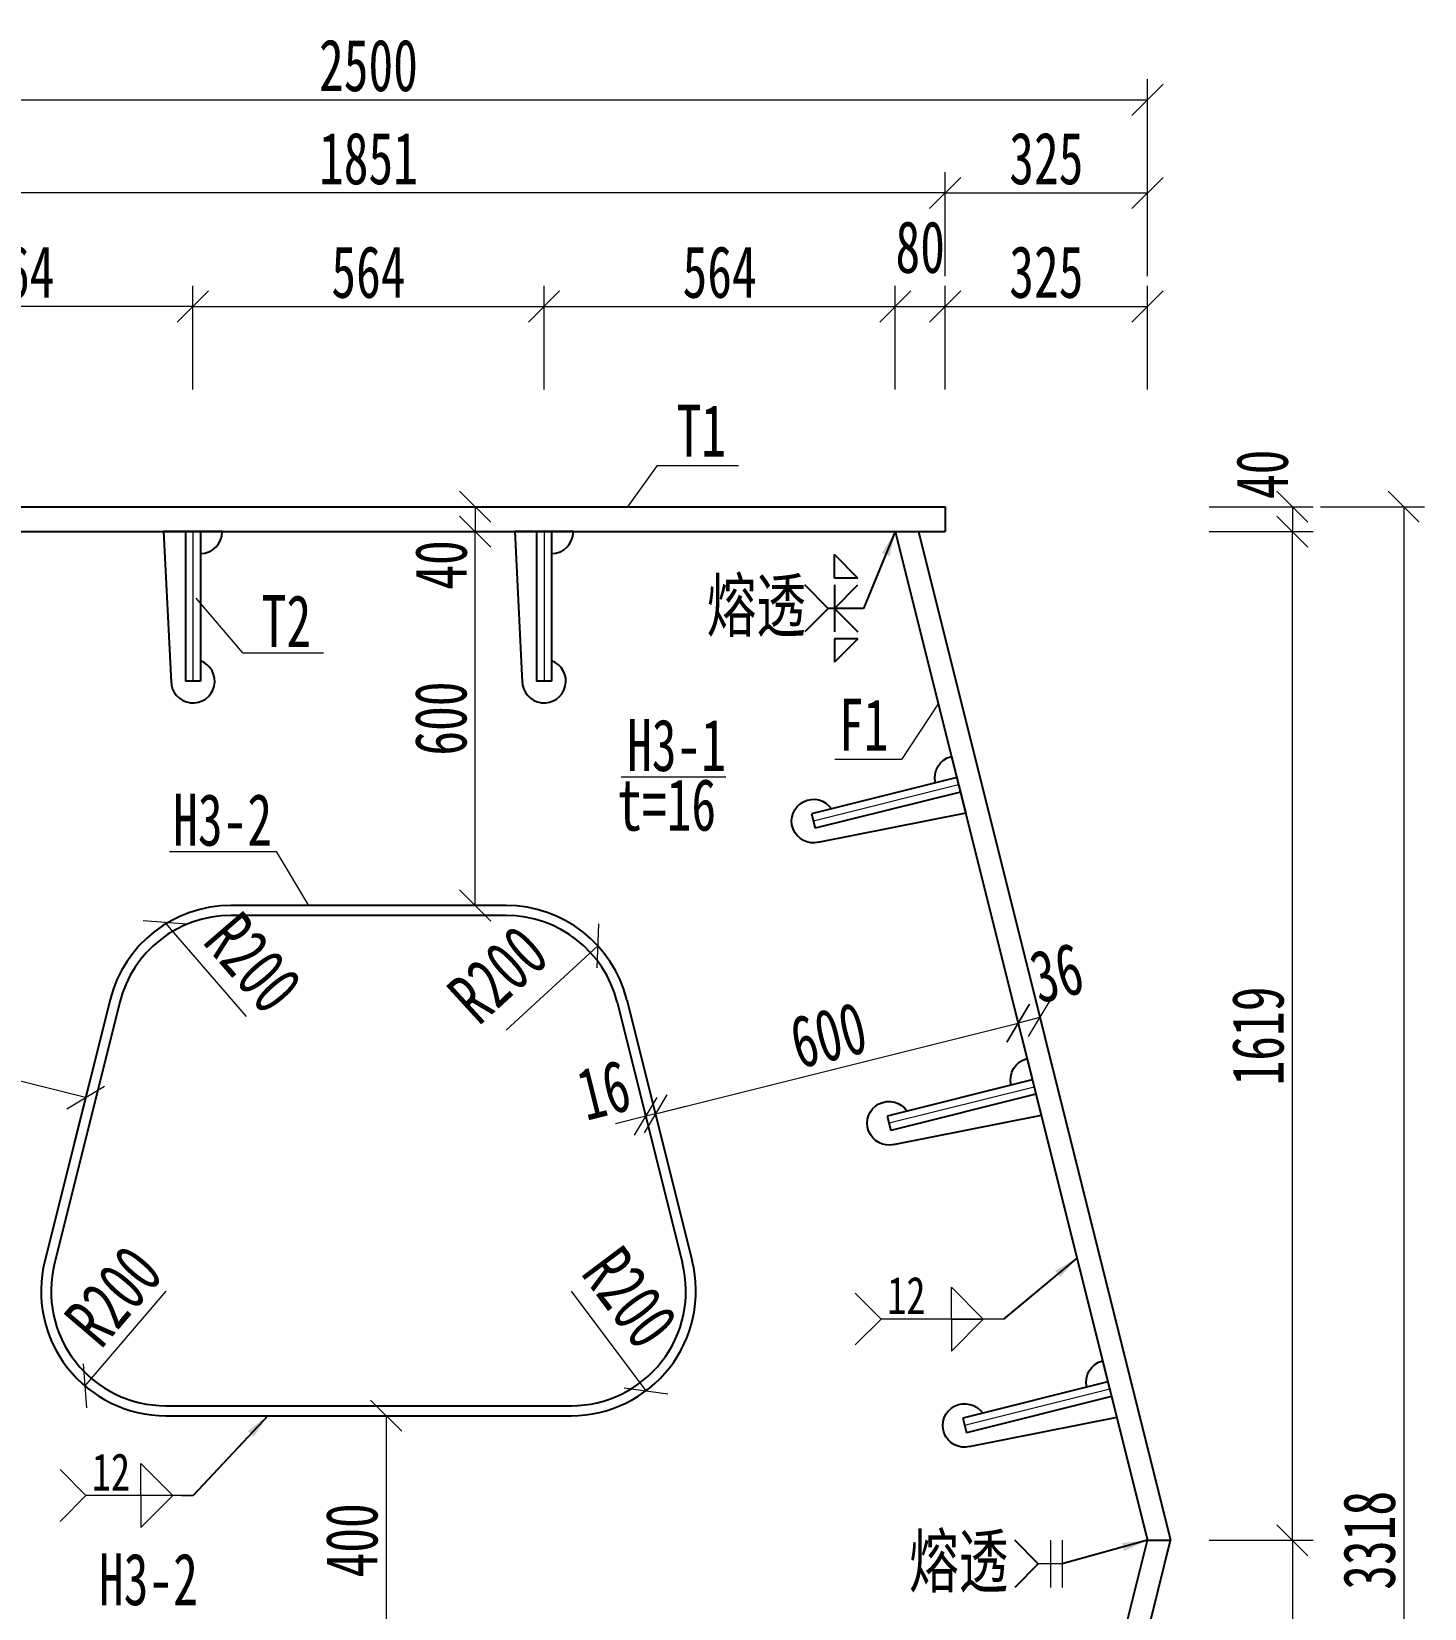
# Model space of a CAD drawing. Header units: millimetres. Extents: x -411717 to -116098, y 0 to 693159.
# Drawn here: x -173341 to -171106, y 311997 to 314528 of the extents above; entities that cross this region are included whole.
import ezdxf
from ezdxf.enums import TextEntityAlignment as Align

# ---------------------------------------------------------------- set-up
doc = ezdxf.new("R2010")
doc.units = ezdxf.units.MM
doc.header["$LTSCALE"] = 2
doc.header["$PDMODE"] = 3
doc.header["$PDSIZE"] = -10
doc.layers.get('Defpoints').update_dxf_attribs({"color": 8, "lineweight": 9})
for name, color, linetype, lineweight in [('标注', 4, 'Continuous', 13), ('横隔板', 6, 'Continuous', 25), ('细实线', 4, 'Continuous', 15), ('钢板粗线', 1, 'Continuous', 25)]:
    doc.layers.add(name, color=color, linetype=linetype, lineweight=lineweight)
doc.layers.add('焊缝', color=7, linetype='Continuous')
doc.styles.add('111', font='仿宋_GB2312.ttf', dxfattribs={"width": 0.7})
doc.styles.add('SMEDI', font='仿宋_GB2312.ttf', dxfattribs={"width": 0.75})
doc.styles.get("Standard").update_dxf_attribs({"font": '仿宋_GB2312.ttf'})
doc.dimstyles.new('200', dxfattribs={"dimscale": 0, "dimtxt": 2.5, "dimasz": 1.5, "dimexe": 1, "dimexo": 1, "dimgap": 0.4, "dimtad": 1, "dimdec": 0, "dimdsep": 46, "dimtxsty": '111', "dimblk": 'OBLIQUE', "dimcen": 0, "dimclrd": 256, "dimclre": 256, "dimclrt": 256, "dimadec": 1, "dimazin": 2, "dimtfac": 1, "dimtdec": 0, "dimtmove": 2, "dimatfit": 3, "dimfxl": 4, "dimfxlon": 1, "dimtolj": 1, "dimlwd": -1, "dimlwe": -1, "dimarcsym": 0})
doc.dimstyles.new('MSteel_1.0_1.0', dxfattribs={"dimtxt": 3, "dimasz": 1.2, "dimexe": 1, "dimexo": 1, "dimgap": 1, "dimtad": 3, "dimtoh": 1, "dimdec": 0, "dimzin": 0, "dimdsep": 46, "dimtxsty": 'Standard', "dimblk": 'ARCHTICK', "dimcen": 0.09, "dimclrd": 3, "dimclre": 3, "dimadec": 0, "dimazin": 0, "dimtfac": 1, "dimtdec": 4, "dimtofl": 0, "dimtmove": 0, "dimatfit": 3, "dimfxl": 1, "dimtolj": 1, "dimtzin": 0, "dimarcsym": 0})

# ---------------------------------------------------------------- blocks, each defined once
blk = doc.blocks.new('_Oblique')
at = {"color": 0, "linetype": 'ByBlock', "lineweight": -2}
blk.add_line((-0.5, -0.5), (0.5, 0.5), dxfattribs=at)
blk = doc.blocks.new('*D1280')
at = {"layer": 'Defpoints', "color": 0, "transparency": 16777216}
for p in [(-172376.7, 312870), (-172361.2, 312873.9), (-172355.9, 312786.7)]:
    blk.add_point(p, dxfattribs=at)
at = {"layer": '细实线', "transparency": 16777216}
for p, q in [((-172368, 312835.2), (-172347.8, 312754.4)), ((-172352.5, 312839.1), (-172332.3, 312758.3)), ((-172340.4, 312790.6), (-172291.9, 312802.7)), ((-172355.9, 312786.7), (-172404.4, 312774.6)), ((-172340.4, 312790.6), (-172355.9, 312786.7))]:
    blk.add_line(p, q, dxfattribs=at)
at = {"layer": '细实线', "transparency": 16777216, "xscale": 50, "yscale": 50, "zscale": 50}
for p, rotation in [((-172340.4, 312790.6), 194.0362434680781), ((-172355.9, 312786.7), 14.03624346807813)]:
    blk.add_blockref('_Oblique', p, dxfattribs=dict(at, rotation=rotation))
at = {"layer": '细实线', "transparency": 16777216, "insert": (-172423.2, 312828.6), "char_height": 83.33, "attachment_point": 5, "rotation": 14.0362, "style": '111'}
blk.add_mtext('\\A1;16', dxfattribs=at)
blk = doc.blocks.new('*D1308')
at = {"layer": 'Defpoints', "color": 0, "transparency": 16777216}
for p in [(-172800.8, 312306), (-172800.8, 311906), (-172772.3, 311906)]:
    blk.add_point(p, dxfattribs=at)
at = {"layer": '细实线', "transparency": 16777216}
for p, q in [((-172772.3, 312306), (-172738.9, 312306)), ((-172772.3, 312306), (-172772.3, 311906)), ((-172772.3, 311906), (-172738.9, 311906))]:
    blk.add_line(p, q, dxfattribs=at)
at = {"layer": '细实线', "transparency": 16777216, "xscale": 49.99999999999995, "yscale": 49.99999999999995, "zscale": 49.99999999999995}
for p, rotation in [((-172772.3, 312306), 90), ((-172772.3, 311906), 270)]:
    blk.add_blockref('_Oblique', p, dxfattribs=dict(at, rotation=rotation))
at = {"layer": '细实线', "transparency": 16777216, "insert": (-172827.3, 312106), "char_height": 83.33, "attachment_point": 5, "rotation": 90, "style": '111'}
blk.add_mtext('\\A1;400', dxfattribs=at)
blk = doc.blocks.new('*D1283')
at = {"layer": 'Defpoints', "color": 0, "transparency": 16777216}
for p in [(-171758.3, 312936.1), (-171733, 312835), (-172315.1, 312689.5)]:
    blk.add_point(p, dxfattribs=at)
at = {"layer": '细实线', "transparency": 16777216}
for p, q in [((-171741.1, 312867.3), (-171766.4, 312968.5)), ((-172340.4, 312790.6), (-171758.3, 312936.1)), ((-172323.2, 312721.8), (-172348.5, 312822.9))]:
    blk.add_line(p, q, dxfattribs=at)
at = {"layer": '细实线', "transparency": 16777216, "xscale": 49.99999999999995, "yscale": 49.99999999999995, "zscale": 49.99999999999995}
for p, rotation in [((-171758.3, 312936.1), 14.03624346792379), ((-172340.4, 312790.6), 194.0362434679238)]:
    blk.add_blockref('_Oblique', p, dxfattribs=dict(at, rotation=rotation))
at = {"layer": '细实线', "transparency": 16777216, "insert": (-172062.7, 312916.7), "char_height": 83.33, "attachment_point": 5, "rotation": 14.0362, "style": '111'}
blk.add_mtext('\\A1;600', dxfattribs=at)
blk = doc.blocks.new('*D1284')
at = {"layer": 'Defpoints', "color": 0, "transparency": 16777216}
for p in [(-173836.7, 312962.1), (-173863.6, 312854.6), (-173281.5, 312709)]:
    blk.add_point(p, dxfattribs=at)
at = {"layer": '细实线', "transparency": 16777216}
for p, q in [((-173855.5, 312886.9), (-173828.7, 312994.4)), ((-173254.7, 312816.6), (-173836.7, 312962.1)), ((-173273.5, 312741.4), (-173246.6, 312848.9))]:
    blk.add_line(p, q, dxfattribs=at)
at = {"layer": '细实线', "transparency": 16777216, "xscale": 49.99999999999995, "yscale": 49.99999999999995, "zscale": 49.99999999999995}
for p, rotation in [((-173836.7, 312962.1), 165.9637565320775), ((-173254.7, 312816.6), 345.9637565320776)]:
    blk.add_blockref('_Oblique', p, dxfattribs=dict(at, rotation=rotation))
at = {"layer": '细实线', "transparency": 16777216, "insert": (-173532.4, 312942.7), "char_height": 83.33, "attachment_point": 5, "rotation": 345.9638, "style": '111'}
blk.add_mtext('\\A1;600', dxfattribs=at)
blk = doc.blocks.new('24-240加劲 有过焊孔')
at = {"layer": 'Defpoints'}
blk.add_line((0, 0), (0, 240), dxfattribs=at)
at = {"layer": '钢板粗线'}
for p, q in [((-12, 0), (-12, 240)), ((-12, 240), (12, 240)), ((12, 0), (12, 240)), ((47, 0), (35, 241.7)), ((-47, 0), (47, 0))]:
    blk.add_line(p, q, dxfattribs=at)
for centre, start, end in [((0, 240), 0, 249.949), ((-12, 0), 90, 180)]:
    blk.add_arc(centre, 35, start, end, dxfattribs=at)
blk = doc.blocks.new('*D1303')
at = {"layer": 'Defpoints', "color": 0, "transparency": 16777216}
for p in [(-171729.5, 312969.2), (-171764.4, 312960.5), (-171758.3, 312936.1)]:
    blk.add_point(p, dxfattribs=at)
at = {"layer": '标注', "transparency": 16777216}
for p, q in [((-171723.4, 312944.9), (-171758.3, 312936.1)), ((-171723.4, 312944.9), (-171715.3, 312912.5)), ((-171758.3, 312936.1), (-171750.2, 312903.8))]:
    blk.add_line(p, q, dxfattribs=at)
at = {"layer": '标注', "transparency": 16777216, "xscale": 49.99999999999987, "yscale": 49.99999999999987, "zscale": 49.99999999999987}
for p, rotation in [((-171723.4, 312944.9), 14.03624346783664), ((-171758.3, 312936.1), 194.0362434678366)]:
    blk.add_blockref('_Oblique', p, dxfattribs=dict(at, rotation=rotation))
at = {"layer": '标注', "transparency": 16777216, "insert": (-171696.4, 313016.6), "char_height": 83.33, "attachment_point": 5, "rotation": 14.0362, "style": '111'}
blk.add_mtext('\\A1;36', dxfattribs=at)
blk = doc.blocks.new('*D1279')
at = {"layer": 'Defpoints', "color": 0, "transparency": 16777216}
for p in [(-172627.8, 313765), (-172629.5, 313725), (-172627.8, 313725)]:
    blk.add_point(p, dxfattribs=at)
at = {"layer": '标注', "transparency": 16777216}
for p, q in [((-172629.5, 313765), (-172662.8, 313765)), ((-172629.5, 313765), (-172629.5, 313725)), ((-172629.5, 313725), (-172662.8, 313725))]:
    blk.add_line(p, q, dxfattribs=at)
at = {"layer": '标注', "transparency": 16777216, "xscale": 49.99999999999987, "yscale": 49.99999999999987, "zscale": 49.99999999999987}
for p, rotation in [((-172629.5, 313765), 90), ((-172629.5, 313725), 270)]:
    blk.add_blockref('_Oblique', p, dxfattribs=dict(at, rotation=rotation))
at = {"layer": '标注', "transparency": 16777216, "insert": (-172684.1, 313671.5), "char_height": 83.33, "attachment_point": 5, "rotation": 90, "style": '111'}
blk.add_mtext('\\A1;40', dxfattribs=at)
blk = doc.blocks.new('*D1307')
at = {"layer": 'Defpoints', "color": 0, "transparency": 16777216}
for p in [(-172696.9, 313725), (-172629.5, 313725), (-172696.9, 313125)]:
    blk.add_point(p, dxfattribs=at)
at = {"layer": '标注', "transparency": 16777216}
for p, q in [((-172663.6, 313725), (-172596.1, 313725)), ((-172629.5, 313125), (-172629.5, 313725)), ((-172663.6, 313125), (-172596.1, 313125))]:
    blk.add_line(p, q, dxfattribs=at)
at = {"layer": '标注', "transparency": 16777216, "xscale": 49.99999999999987, "yscale": 49.99999999999987, "zscale": 49.99999999999987}
for p, rotation in [((-172629.5, 313725), 90), ((-172629.5, 313125), 270)]:
    blk.add_blockref('_Oblique', p, dxfattribs=dict(at, rotation=rotation))
at = {"layer": '标注', "transparency": 16777216, "insert": (-172684.5, 313425), "char_height": 83.33, "attachment_point": 5, "rotation": 90, "style": '111'}
blk.add_mtext('\\A1;600', dxfattribs=at)
blk = doc.blocks.new('*D1288')
at = {"layer": 'Defpoints', "color": 0, "transparency": 16777216}
for p in [(-171875.5, 314086.3), (-171955.5, 313765), (-171875.5, 313746.5)]:
    blk.add_point(p, dxfattribs=at)
at = {"layer": '标注', "transparency": 16777216}
for p, q in [((-171955.5, 313953), (-171955.5, 314119.7)), ((-171875.5, 313953), (-171875.5, 314119.7)), ((-171955.5, 314086.3), (-171875.5, 314086.3))]:
    blk.add_line(p, q, dxfattribs=at)
at = {"layer": '标注', "transparency": 16777216, "xscale": 49.99999999999987, "yscale": 49.99999999999987, "zscale": 49.99999999999987, "rotation": 180}
blk.add_blockref('_Oblique', (-171955.5, 314086.3), dxfattribs=at)
at = {"layer": '标注', "transparency": 16777216, "xscale": 49.99999999999987, "yscale": 49.99999999999987, "zscale": 49.99999999999987}
blk.add_blockref('_Oblique', (-171875.5, 314086.3), dxfattribs=at)
at = {"layer": '标注', "transparency": 16777216, "insert": (-171915.5, 314181.3), "char_height": 83.33, "attachment_point": 5, "style": '111'}
blk.add_mtext('\\A1;80', dxfattribs=at)
blk = doc.blocks.new('*D1313')
at = {"layer": 'Defpoints', "color": 0, "transparency": 16777216}
for p in [(-173726, 314268.6), (-173726, 313765), (-171875.5, 313765)]:
    blk.add_point(p, dxfattribs=at)
at = {"layer": '标注', "transparency": 16777216}
for p, q in [((-173726, 314135.3), (-173726, 314302)), ((-171875.5, 314135.3), (-171875.5, 314302)), ((-171875.5, 314268.6), (-173726, 314268.6))]:
    blk.add_line(p, q, dxfattribs=at)
at = {"layer": '标注', "transparency": 16777216, "xscale": 49.99999999999987, "yscale": 49.99999999999987, "zscale": 49.99999999999987, "rotation": 180}
blk.add_blockref('_Oblique', (-173726, 314268.6), dxfattribs=at)
at = {"layer": '标注', "transparency": 16777216, "xscale": 49.99999999999987, "yscale": 49.99999999999987, "zscale": 49.99999999999987}
blk.add_blockref('_Oblique', (-171875.5, 314268.6), dxfattribs=at)
at = {"layer": '标注', "transparency": 16777216, "insert": (-172800.8, 314323.6), "char_height": 83.33, "attachment_point": 5, "style": '111'}
blk.add_mtext('\\A1;1851', dxfattribs=at)
blk = doc.blocks.new('*D1289')
at = {"layer": 'Defpoints', "color": 0, "transparency": 16777216}
for p in [(-171550.8, 314418), (-174050.8, 312106), (-171550.8, 312106)]:
    blk.add_point(p, dxfattribs=at)
at = {"layer": '标注', "transparency": 16777216}
for p, q in [((-174050.8, 314284.7), (-174050.8, 314451.4)), ((-171550.8, 314284.7), (-171550.8, 314451.4)), ((-174050.8, 314418), (-171550.8, 314418))]:
    blk.add_line(p, q, dxfattribs=at)
at = {"layer": '标注', "transparency": 16777216, "xscale": 49.99999999999987, "yscale": 49.99999999999987, "zscale": 49.99999999999987, "rotation": 180}
blk.add_blockref('_Oblique', (-174050.8, 314418), dxfattribs=at)
at = {"layer": '标注', "transparency": 16777216, "xscale": 49.99999999999987, "yscale": 49.99999999999987, "zscale": 49.99999999999987}
blk.add_blockref('_Oblique', (-171550.8, 314418), dxfattribs=at)
at = {"layer": '标注', "transparency": 16777216, "insert": (-172800.8, 314473), "char_height": 83.33, "attachment_point": 5, "style": '111'}
blk.add_mtext('\\A1;2500', dxfattribs=at)
blk = doc.blocks.new('*D1290')
at = {"layer": 'Defpoints', "color": 0, "transparency": 16777216}
for p in [(-171550.8, 314086.3), (-171875.5, 313746.5), (-171550.8, 312106)]:
    blk.add_point(p, dxfattribs=at)
at = {"layer": '标注', "transparency": 16777216}
for p, q in [((-171875.5, 313953), (-171875.5, 314119.7)), ((-171550.8, 313953), (-171550.8, 314119.7)), ((-171875.5, 314086.3), (-171550.8, 314086.3))]:
    blk.add_line(p, q, dxfattribs=at)
at = {"layer": '标注', "transparency": 16777216, "xscale": 49.99999999999987, "yscale": 49.99999999999987, "zscale": 49.99999999999987, "rotation": 180}
blk.add_blockref('_Oblique', (-171875.5, 314086.3), dxfattribs=at)
at = {"layer": '标注', "transparency": 16777216, "xscale": 49.99999999999987, "yscale": 49.99999999999987, "zscale": 49.99999999999987}
blk.add_blockref('_Oblique', (-171550.8, 314086.3), dxfattribs=at)
at = {"layer": '标注', "transparency": 16777216, "insert": (-171713.1, 314141.3), "char_height": 83.33, "attachment_point": 5, "style": '111'}
blk.add_mtext('\\A1;325', dxfattribs=at)
blk = doc.blocks.new('*D1291')
at = {"layer": 'Defpoints', "color": 0, "transparency": 16777216}
for p in [(-171716.4, 312106), (-171875.5, 310487), (-171318.3, 310487)]:
    blk.add_point(p, dxfattribs=at)
at = {"layer": '标注', "transparency": 16777216}
for p, q in [((-171451.6, 312106), (-171284.9, 312106)), ((-171318.3, 312106), (-171318.3, 310487)), ((-171451.6, 310487), (-171284.9, 310487))]:
    blk.add_line(p, q, dxfattribs=at)
at = {"layer": '标注', "transparency": 16777216, "xscale": 49.99999999999987, "yscale": 49.99999999999987, "zscale": 49.99999999999987}
for p, rotation in [((-171318.3, 312106), 90), ((-171318.3, 310487), 270)]:
    blk.add_blockref('_Oblique', p, dxfattribs=dict(at, rotation=rotation))
at = {"layer": '标注', "transparency": 16777216, "insert": (-171373.3, 311296.5), "char_height": 83.33, "attachment_point": 5, "rotation": 90, "style": '111'}
blk.add_mtext('\\A1;1619', dxfattribs=at)
blk = doc.blocks.new('*D1292')
at = {"layer": 'Defpoints', "color": 0, "transparency": 16777216}
for p in [(-171875.5, 313725), (-171318.3, 313725), (-171716.4, 312106)]:
    blk.add_point(p, dxfattribs=at)
at = {"layer": '标注', "transparency": 16777216}
for p, q in [((-171451.6, 313725), (-171284.9, 313725)), ((-171318.3, 312106), (-171318.3, 313725)), ((-171451.6, 312106), (-171284.9, 312106))]:
    blk.add_line(p, q, dxfattribs=at)
at = {"layer": '标注', "transparency": 16777216, "xscale": 49.99999999999987, "yscale": 49.99999999999987, "zscale": 49.99999999999987}
for p, rotation in [((-171318.3, 313725), 90), ((-171318.3, 312106), 270)]:
    blk.add_blockref('_Oblique', p, dxfattribs=dict(at, rotation=rotation))
at = {"layer": '标注', "transparency": 16777216, "insert": (-171373.3, 312915.5), "char_height": 83.33, "attachment_point": 5, "rotation": 90, "style": '111'}
blk.add_mtext('\\A1;1619', dxfattribs=at)
blk = doc.blocks.new('*D1315')
at = {"layer": 'Defpoints', "color": 0, "transparency": 16777216}
for p in [(-172093.1, 313765), (-172093.1, 313725), (-171318.3, 313725)]:
    blk.add_point(p, dxfattribs=at)
at = {"layer": '标注', "transparency": 16777216}
for p, q in [((-171451.6, 313765), (-171284.9, 313765)), ((-171318.3, 313765), (-171318.3, 313725)), ((-171451.6, 313725), (-171284.9, 313725))]:
    blk.add_line(p, q, dxfattribs=at)
at = {"layer": '标注', "transparency": 16777216, "xscale": 49.99999999999987, "yscale": 49.99999999999987, "zscale": 49.99999999999987}
for p, rotation in [((-171318.3, 313765), 90), ((-171318.3, 313725), 270)]:
    blk.add_blockref('_Oblique', p, dxfattribs=dict(at, rotation=rotation))
at = {"layer": '标注', "transparency": 16777216, "insert": (-171366.5, 313817), "char_height": 83.33, "attachment_point": 5, "rotation": 90, "style": '111'}
blk.add_mtext('\\A1;40', dxfattribs=at)
blk = doc.blocks.new('*D1297')
at = {"layer": 'Defpoints', "color": 0, "transparency": 16777216}
for p in [(-172519, 314086.3), (-173082.5, 313809.4), (-172519, 313727.3)]:
    blk.add_point(p, dxfattribs=at)
at = {"layer": '标注', "transparency": 16777216}
for p, q in [((-173082.5, 313953), (-173082.5, 314119.7)), ((-172519, 313953), (-172519, 314119.7)), ((-173082.5, 314086.3), (-172519, 314086.3))]:
    blk.add_line(p, q, dxfattribs=at)
at = {"layer": '标注', "transparency": 16777216, "xscale": 49.99999999999987, "yscale": 49.99999999999987, "zscale": 49.99999999999987, "rotation": 180}
blk.add_blockref('_Oblique', (-173082.5, 314086.3), dxfattribs=at)
at = {"layer": '标注', "transparency": 16777216, "xscale": 49.99999999999987, "yscale": 49.99999999999987, "zscale": 49.99999999999987}
blk.add_blockref('_Oblique', (-172519, 314086.3), dxfattribs=at)
at = {"layer": '标注', "transparency": 16777216, "insert": (-172800.8, 314141.3), "char_height": 83.33, "attachment_point": 5, "style": '111'}
blk.add_mtext('\\A1;564', dxfattribs=at)
blk = doc.blocks.new('*D1298')
at = {"layer": 'Defpoints', "color": 0, "transparency": 16777216}
for p in [(-171955.5, 314086.3), (-172519, 313833.7), (-171955.5, 313765)]:
    blk.add_point(p, dxfattribs=at)
at = {"layer": '标注', "transparency": 16777216}
for p, q in [((-172519, 313953), (-172519, 314119.7)), ((-171955.5, 313953), (-171955.5, 314119.7)), ((-172519, 314086.3), (-171955.5, 314086.3))]:
    blk.add_line(p, q, dxfattribs=at)
at = {"layer": '标注', "transparency": 16777216, "xscale": 49.99999999999987, "yscale": 49.99999999999987, "zscale": 49.99999999999987, "rotation": 180}
blk.add_blockref('_Oblique', (-172519, 314086.3), dxfattribs=at)
at = {"layer": '标注', "transparency": 16777216, "xscale": 49.99999999999987, "yscale": 49.99999999999987, "zscale": 49.99999999999987}
blk.add_blockref('_Oblique', (-171955.5, 314086.3), dxfattribs=at)
at = {"layer": '标注', "transparency": 16777216, "insert": (-172237.3, 314141.3), "char_height": 83.33, "attachment_point": 5, "style": '111'}
blk.add_mtext('\\A1;564', dxfattribs=at)
blk = doc.blocks.new('*D1299')
at = {"layer": 'Defpoints', "color": 0, "transparency": 16777216}
for p in [(-173127.2, 313097.8), (-172996.4, 312946.5)]:
    blk.add_point(p, dxfattribs=at)
at = {"layer": '标注', "transparency": 16777216}
blk.add_line((-172996.4, 312946.5), (-173127.2, 313097.8), dxfattribs=at)
at = {"layer": '标注', "transparency": 16777216, "xscale": 49.99999999999994, "yscale": 49.99999999999994, "zscale": 49.99999999999994, "rotation": 130.8385402929631}
blk.add_blockref('_Oblique', (-173127.2, 313097.8), dxfattribs=at)
at = {"layer": '标注', "transparency": 16777216, "insert": (-172985.9, 313032.7), "char_height": 83.33, "attachment_point": 5, "rotation": 310.8385, "style": '111'}
blk.add_mtext('\\A1;R200', dxfattribs=at)
blk = doc.blocks.new('*D1321')
at = {"layer": 'Defpoints', "color": 0, "transparency": 16777216}
for p in [(-173126.1, 312506), (-173256, 312353.9)]:
    blk.add_point(p, dxfattribs=at)
at = {"layer": '标注', "transparency": 16777216}
blk.add_line((-173126.1, 312506), (-173256, 312353.9), dxfattribs=at)
at = {"layer": '标注', "transparency": 16777216, "xscale": 49.99999999999994, "yscale": 49.99999999999994, "zscale": 49.99999999999994, "rotation": 229.5121808113296}
blk.add_blockref('_Oblique', (-173256, 312353.9), dxfattribs=at)
at = {"layer": '标注', "transparency": 16777216, "insert": (-173209.7, 312498.2), "char_height": 83.33, "attachment_point": 5, "rotation": 49.5122, "style": '111'}
blk.add_mtext('\\A1;R200', dxfattribs=at)
blk = doc.blocks.new('*D1322')
at = {"layer": 'Defpoints', "color": 0, "transparency": 16777216}
for p in [(-172475.4, 312506), (-172355.5, 312345.9)]:
    blk.add_point(p, dxfattribs=at)
at = {"layer": '标注', "transparency": 16777216}
blk.add_line((-172475.4, 312506), (-172355.5, 312345.9), dxfattribs=at)
at = {"layer": '标注', "transparency": 16777216, "xscale": 49.99999999999994, "yscale": 49.99999999999994, "zscale": 49.99999999999994, "rotation": 306.8152032291177}
blk.add_blockref('_Oblique', (-172355.5, 312345.9), dxfattribs=at)
at = {"layer": '标注', "transparency": 16777216, "insert": (-172381.3, 312495.5), "char_height": 83.33, "attachment_point": 5, "rotation": 306.8152, "style": '111'}
blk.add_mtext('\\A1;R200', dxfattribs=at)
blk = doc.blocks.new('*D1302')
at = {"layer": 'Defpoints', "color": 0, "transparency": 16777216}
for p in [(-171318.3, 313765), (-171318.3, 310447), (-171139.7, 310447)]:
    blk.add_point(p, dxfattribs=at)
at = {"layer": '标注', "transparency": 16777216}
for p, q in [((-171273.1, 313765), (-171106.4, 313765)), ((-171139.7, 313765), (-171139.7, 310447)), ((-171273.1, 310447), (-171106.4, 310447))]:
    blk.add_line(p, q, dxfattribs=at)
at = {"layer": '标注', "transparency": 16777216, "xscale": 49.99999999999995, "yscale": 49.99999999999995, "zscale": 49.99999999999995}
for p, rotation in [((-171139.7, 313765), 90), ((-171139.7, 310447), 270)]:
    blk.add_blockref('_Oblique', p, dxfattribs=dict(at, rotation=rotation))
at = {"layer": '标注', "transparency": 16777216, "insert": (-171194.7, 312106), "char_height": 83.33, "attachment_point": 5, "rotation": 90, "style": '111'}
blk.add_mtext('\\A1;3318', dxfattribs=at)
blk = doc.blocks.new('_ArchTick')
at = {"color": 0, "linetype": 'ByBlock', "const_width": 0.15}
blk.add_lwpolyline([(-0.5, -0.5), (0.5, 0.5)], dxfattribs=at)
blk = doc.blocks.new('*D1274')
at = {"layer": 'Defpoints', "color": 0, "transparency": 16777216}
for p in [(-171550.8, 314268.6), (-171875.5, 313786.5), (-171550.8, 312269.8)]:
    blk.add_point(p, dxfattribs=at)
at = {"layer": '标注', "transparency": 16777216}
for p, q in [((-171875.5, 314135.3), (-171875.5, 314302)), ((-171550.8, 314135.3), (-171550.8, 314302)), ((-171875.5, 314268.6), (-171550.8, 314268.6))]:
    blk.add_line(p, q, dxfattribs=at)
at = {"layer": '标注', "transparency": 16777216, "xscale": 49.99999999999987, "yscale": 49.99999999999987, "zscale": 49.99999999999987, "rotation": 180}
blk.add_blockref('_Oblique', (-171875.5, 314268.6), dxfattribs=at)
at = {"layer": '标注', "transparency": 16777216, "xscale": 49.99999999999987, "yscale": 49.99999999999987, "zscale": 49.99999999999987}
blk.add_blockref('_Oblique', (-171550.8, 314268.6), dxfattribs=at)
at = {"layer": '标注', "transparency": 16777216, "insert": (-171713.1, 314323.6), "char_height": 83.33, "attachment_point": 5, "style": '111'}
blk.add_mtext('\\A1;325', dxfattribs=at)
blk = doc.blocks.new('*D1275')
at = {"layer": 'Defpoints', "color": 0, "transparency": 16777216}
for p in [(-173646, 314086.3), (-173082.5, 313825.5), (-173646, 313765)]:
    blk.add_point(p, dxfattribs=at)
at = {"layer": '标注', "transparency": 16777216}
for p, q in [((-173646, 313953), (-173646, 314119.7)), ((-173082.5, 313953), (-173082.5, 314119.7)), ((-173082.5, 314086.3), (-173646, 314086.3))]:
    blk.add_line(p, q, dxfattribs=at)
at = {"layer": '标注', "transparency": 16777216, "xscale": 49.99999999999987, "yscale": 49.99999999999987, "zscale": 49.99999999999987, "rotation": 180}
blk.add_blockref('_Oblique', (-173646, 314086.3), dxfattribs=at)
at = {"layer": '标注', "transparency": 16777216, "xscale": 49.99999999999987, "yscale": 49.99999999999987, "zscale": 49.99999999999987}
blk.add_blockref('_Oblique', (-173082.5, 314086.3), dxfattribs=at)
at = {"layer": '标注', "transparency": 16777216, "insert": (-173364.3, 314141.3), "char_height": 83.33, "attachment_point": 5, "style": '111'}
blk.add_mtext('\\A1;564', dxfattribs=at)
blk = doc.blocks.new('*D1808')
at = {"layer": 'Defpoints', "color": 0, "transparency": 16777216}
for p in [(-172432.5, 313060), (-172580.1, 312925)]:
    blk.add_point(p, dxfattribs=at)
at = {"layer": '标注', "transparency": 16777216}
blk.add_line((-172580.1, 312925), (-172432.5, 313060), dxfattribs=at)
at = {"layer": '标注', "transparency": 16777216, "xscale": 50.0000241305307, "yscale": 50.0000241305307, "zscale": 50.0000241305307, "rotation": 42.44484630439332}
blk.add_blockref('_Oblique', (-172432.5, 313060), dxfattribs=at)
at = {"layer": '标注', "transparency": 16777216, "insert": (-172593.1, 313014.2), "char_height": 83.33, "attachment_point": 5, "rotation": 42.4448, "style": '111'}
blk.add_mtext('\\A1;R200', dxfattribs=at)

msp = doc.modelspace()

# ---------------------------------------------------------------- linework, layer by layer
at = {"layer": '标注'}
for p, q in [((-171706.4, 312106), (-171706.4, 312030.4)), ((-171687.7, 312106), (-171687.7, 312030.4)), ((-171687.7, 312068.2), (-171726.1, 312068.2))]:
    msp.add_line(p, q, dxfattribs=at)
at = {"layer": '横隔板', "color": 2, "ltscale": 550}
for p, q in [((-173726, 313765), (-171875.5, 313765)), ((-171875.5, 313765), (-171875.5, 313725)), ((-173726, 313725), (-171875.5, 313725)), ((-171955.5, 313725), (-171550.8, 312106)), ((-171918.4, 313725), (-171513.7, 312106)), ((-171955.5, 310487), (-171550.8, 312106)), ((-171918.4, 310487), (-171513.7, 312106)), ((-171550.8, 312106), (-171513.7, 312106))]:
    msp.add_line(p, q, dxfattribs=at)
at = {"layer": '焊缝', "color": 4}
for p, q in [((-172015.3, 313650.4), (-172053.1, 313688.2)), ((-172053.1, 313650.4), (-172053.1, 313688.2)), ((-172063, 313601.8), (-172100.8, 313639.6)), ((-172015.3, 313650.4), (-172053.1, 313650.4)), ((-172053.1, 313601.8), (-172015.3, 313639.6)), ((-172053.1, 313639.6), (-172053.1, 313564)), ((-172063, 313601.8), (-172100.8, 313564)), ((-172006.3, 313601.8), (-172063, 313601.8)), ((-172053.1, 313601.8), (-172015.3, 313564)), ((-172015.3, 313553.2), (-172053.1, 313553.2)), ((-172053.1, 313553.2), (-172053.1, 313515.4)), ((-172015.3, 313553.2), (-172053.1, 313515.4)), ((-171726.1, 312068.2), (-171763.9, 312106)), ((-171550.8, 312106), (-171687.7, 312068.2)), ((-171726.1, 312068.2), (-171763.9, 312030.4))]:
    msp.add_line(p, q, dxfattribs=at)
msp.add_solid([(-171588, 312088.7), (-171591.6, 312101.7), (-171550.8, 312106)], dxfattribs=at)
at = {"layer": '细实线'}
for p, q in [((-172384.8, 313765), (-172337.1, 313831.3)), ((-172337.1, 313831.3), (-172207.2, 313831.3)), ((-173002.6, 313530.6), (-173077.1, 313618)), ((-173002.6, 313530.6), (-172872.8, 313530.6)), ((-171886.4, 313448.6), (-171945.4, 313359.3)), ((-171945.4, 313359.3), (-172052.7, 313359.3)), ((-172395.5, 313331.5), (-172227.3, 313331.5)), ((-173119.9, 313211.7), (-172949.1, 313211.7)), ((-172949.1, 313211.7), (-172897.2, 313125)), ((-171978, 312461.1), (-172019.6, 312502.8)), ((-171865.5, 312461.1), (-171865.5, 312512.5)), ((-171814.2, 312461.1), (-171865.5, 312512.5)), ((-171978, 312461.1), (-172019.6, 312419.5)), ((-171781.6, 312461.1), (-171978, 312461.1)), ((-171865.5, 312461.1), (-171814.2, 312461.1)), ((-171865.5, 312461.1), (-171865.5, 312409.8)), ((-171865.5, 312461.1), (-171814.2, 312461.1)), ((-171814.2, 312461.1), (-171865.5, 312409.8)), ((-173254.1, 312177.9), (-173295.7, 312219.5)), ((-173166.2, 312177.9), (-173166.2, 312229.2)), ((-173114.9, 312177.9), (-173166.2, 312229.2)), ((-173254.1, 312177.9), (-173295.7, 312136.2)), ((-173082.2, 312177.9), (-173254.1, 312177.9)), ((-173166.2, 312177.9), (-173166.2, 312126.6)), ((-173114.9, 312177.9), (-173166.2, 312126.6)), ((-173100.6, 312177.9), (-173082.2, 312177.9))]:
    msp.add_line(p, q, dxfattribs=at)
at = {"layer": '钢板粗线'}
for p, q in [((-172580.1, 313125), (-173021.4, 313125)), ((-172580.1, 313109), (-173021.4, 313109)), ((-173215.4, 312973.5), (-173320.2, 312554.5)), ((-173199.9, 312969.6), (-173304.6, 312550.6)), ((-172401.6, 312969.6), (-172296.9, 312550.6)), ((-172386.1, 312973.5), (-172281.4, 312554.5)), ((-173126.1, 312322), (-172475.4, 312322)), ((-173126.1, 312306), (-172475.4, 312306))]:
    msp.add_line(p, q, dxfattribs=at)
for centre, radius, start, end in [((-173021.4, 312925), 200, 90, 165.9638), ((-172580.1, 312925), 200, 14.0362, 90), ((-173021.4, 312925), 184, 90, 165.9638), ((-172580.1, 312925), 184, 14.0362, 90), ((-173126.1, 312506), 200, 165.9638, 270), ((-173126.1, 312506), 184, 165.9638, 270), ((-172475.4, 312506), 200, 270, 14.0362), ((-172475.4, 312506), 184, 270, 14.0362)]:
    msp.add_arc(centre, radius, start, end, dxfattribs=at)

# ---------------------------------------------------------------- block references
at = {"layer": '标注', "rotation": 180}
for p in [(-173082.5, 313725), (-172519, 313725)]:
    msp.add_blockref('24-240加劲 有过焊孔', p, dxfattribs=at)
at = {"layer": '标注', "xscale": -1, "rotation": 104.0362434677199}
for p in [(-171853.9, 313318.7), (-171732.7, 312833.6), (-171611.4, 312348.5)]:
    msp.add_blockref('24-240加劲 有过焊孔', p, dxfattribs=at)

# ---------------------------------------------------------------- texts
at = {"layer": '细实线', "width": 0.7}
for s, p in [('T1', (-172306.5, 313845.6)), ('熔透', (-172258, 313565.1)), ('T2', (-172972.1, 313539.9)), ('F1', (-172045.8, 313373.4)), ('H3-1', (-172385.9, 313340.7)), ('t=16', (-172401.7, 313245.1)), ('H3-2', (-173114.1, 313220.9)), ('熔透', (-171933.3, 312031.1)), ('H3-2', (-173233.2, 312001.9))]:
    msp.add_text(s, height=83.33, dxfattribs=at).set_placement(p)
at = {"layer": '细实线', "style": 'SMEDI', "width": 0.75}
for p in [(-171968.3, 312499.1), (-173244.6, 312215.8)]:
    msp.add_text('12', height=60, dxfattribs=at).set_placement(p, align=Align.MIDDLE_LEFT)

# ---------------------------------------------------------------- dimensions: what is measured, and where the dimension line sits
at = {"layer": '标注'}
for base, p1, p2, override, picture, middle in [((-171550.8, 314418), (-174050.8, 312106), (-171550.8, 312106), {"dimscale": 33.333333, "dimarcsym": 1}, '*D1289', (-172800.8, 314473)), ((-173726.0140616, 314268.6462776), (-171875.5140616, 313765.0048466), (-173726.0140616, 313765.0048466), {"dimscale": 33.333333, "dimarcsym": 1}, '*D1313', (-172800.7640616, 314323.6462776)), ((-171550.8, 314268.6), (-171875.5, 313786.5), (-171550.8, 312269.8), {"dimscale": 33.333333, "dimarcsym": 1}, '*D1274', (-171713.1, 314323.6)), ((-171875.5, 314086.3), (-171955.5, 313765), (-171875.5, 313746.5), {"dimscale": 33.333333, "dimarcsym": 1}, '*D1288', (-171915.5, 314181.3)), ((-172519.0140616, 314086.339602), (-173082.5140616, 313809.4407534), (-172519.0140616, 313727.307608), {"dimscale": 33.333333, "dimadec": 3, "dimarcsym": 1}, '*D1297', (-172800.7640616, 314141.339602)), ((-171955.5140616, 314086.339602), (-172519.0140616, 313833.6919602), (-171955.5140616, 313765.0048466), {"dimscale": 33.333333, "dimadec": 3, "dimarcsym": 1}, '*D1298', (-172237.2640616, 314141.339602)), ((-171550.8, 314086.3), (-171875.5, 313746.5), (-171550.8, 312106), {"dimscale": 33.333333, "dimarcsym": 1}, '*D1290', (-171713.1, 314141.3))]:
    dim = msp.add_linear_dim(base=base, p1=p1, p2=p2, dimstyle='200', override=override, dxfattribs=at)
    dim.commit()
    dim.dimension.update_dxf_attribs({"geometry": picture, "text_midpoint": middle})
for base, p1, p2, angle, override, picture, middle in [((-173646.0140616, 314086.339602), (-173082.5140616, 313825.5150231), (-173646.0140616, 313765.0048466), 180, {"dimscale": 33.333333, "dimadec": 3, "dimarcsym": 1}, '*D1275', (-173364.2640616, 314141.339602)), ((-171139.7, 310447), (-171318.3, 313765), (-171318.3, 310447), 90, {"dimscale": 33.333333, "dimadec": 3, "dimarcsym": 1}, '*D1302', (-171194.7, 312106)), ((-171318.3, 313725), (-171716.4, 312106), (-171875.5, 313725), 90, {"dimscale": 33.333333, "dimarcsym": 1}, '*D1292', (-171373.3, 312915.5)), ((-171318.3, 310487), (-171716.4, 312106), (-171875.5, 310487), 90, {"dimscale": 33.333333, "dimarcsym": 1}, '*D1291', (-171373.3, 311296.5))]:
    dim = msp.add_linear_dim(base=base, p1=p1, p2=p2, angle=angle, dimstyle='200', override=override, dxfattribs=at)
    dim.commit()
    dim.dimension.update_dxf_attribs({"geometry": picture, "text_midpoint": middle})
for base, p1, p2, angle, picture, middle, dimtype in [((-171318.3, 313725), (-172093.1, 313765), (-172093.1, 313725), 90, '*D1315', (-171366.5, 313817), 160), ((-172629.5, 313725), (-172627.8, 313765), (-172627.8, 313725), 270, '*D1279', (-172684.1, 313671.5), 161), ((-171758.3, 312936.1), (-171729.5, 312969.2), (-171764.4, 312960.5), 194.0362, '*D1303', (-171696.4, 313016.6), 161)]:
    dim = msp.add_linear_dim(base=base, p1=p1, p2=p2, angle=angle, dimstyle='200', override={"dimscale": 33.333333, "dimarcsym": 1}, dxfattribs=at)
    dim.commit()
    dim.dimension.update_dxf_attribs({"geometry": picture, "text_midpoint": middle, "dimtype": dimtype})
dim = msp.add_aligned_dim(p1=(-172696.9, 313125), p2=(-172696.9, 313725), distance=-67.4, dimstyle='200', override={"dimscale": 33.333333, "dimarcsym": 1}, dxfattribs=at)
dim.commit()
dim.dimension.update_dxf_attribs({"geometry": '*D1307', "text_midpoint": (-172684.5, 313425)})
for center, mpoint, override, picture, middle in [((-172996.4, 312946.5), (-173127.2, 313097.8), {"dimscale": 33.333333, "dimadec": 3, "dimarcsym": 1}, '*D1299', (-172985.9, 313032.7)), ((-172580.1, 312925), (-172432.5, 313060), {"dimscale": 33.333349, "dimadec": 4, "dimarcsym": 1}, '*D1808', (-172593.1, 313014.2)), ((-173126.1, 312506), (-173256, 312353.9), {"dimscale": 33.333333, "dimadec": 3, "dimarcsym": 1}, '*D1321', (-173209.7, 312498.2)), ((-172475.4, 312506), (-172355.5, 312345.9), {"dimscale": 33.333333, "dimadec": 3, "dimarcsym": 1}, '*D1322', (-172381.3, 312495.5))]:
    dim = msp.add_radius_dim(center=center, mpoint=mpoint, dimstyle='200', override=override, dxfattribs=at)
    dim.commit()
    dim.dimension.update_dxf_attribs({"geometry": picture, "text_midpoint": middle, "dimtype": 164})
at = {"layer": '细实线'}
for p1, p2, distance, picture, middle in [((-173281.5, 312709), (-173863.6, 312854.6), -110.9, '*D1284', (-173532.4, 312942.7)), ((-172315.1, 312689.5), (-171733, 312835), 104.3, '*D1283', (-172062.7, 312916.7))]:
    dim = msp.add_aligned_dim(p1=p1, p2=p2, distance=distance, dimstyle='200', override={"dimscale": 33.333333, "dimarcsym": 1}, dxfattribs=at)
    dim.commit()
    dim.dimension.update_dxf_attribs({"geometry": picture, "text_midpoint": middle})
dim = msp.add_linear_dim(base=(-172355.9, 312786.7), p1=(-172361.2, 312873.9), p2=(-172376.7, 312870), angle=194.0362, dimstyle='200', override={"dimscale": 33.333333, "dimfxl": 1.5, "dimarcsym": 1}, dxfattribs=at)
dim.commit()
dim.dimension.update_dxf_attribs({"geometry": '*D1280', "text_midpoint": (-172423.2, 312828.6), "dimtype": 161})
dim = msp.add_linear_dim(base=(-172772.3, 311906), p1=(-172800.8, 312306), p2=(-172800.8, 311906), angle=90, dimstyle='200', override={"dimscale": 33.333333, "dimarcsym": 1}, dxfattribs=at)
dim.commit()
dim.dimension.update_dxf_attribs({"geometry": '*D1308', "text_midpoint": (-172827.3, 312106)})

# ---------------------------------------------------------------- leaders
for points in [[(-171955.5, 313725), (-172006.3, 313601.8)], [(-171664, 312559.1), (-171781.6, 312461.1)], [(-172962.3, 312306), (-173082.2, 312177.9)]]:
    msp.add_leader(points, dimstyle='MSteel_1.0_1.0', override={"dimscale": 33.333333, "dimclrd": 256}, dxfattribs=at)

doc.saveas('drawing.dxf')
